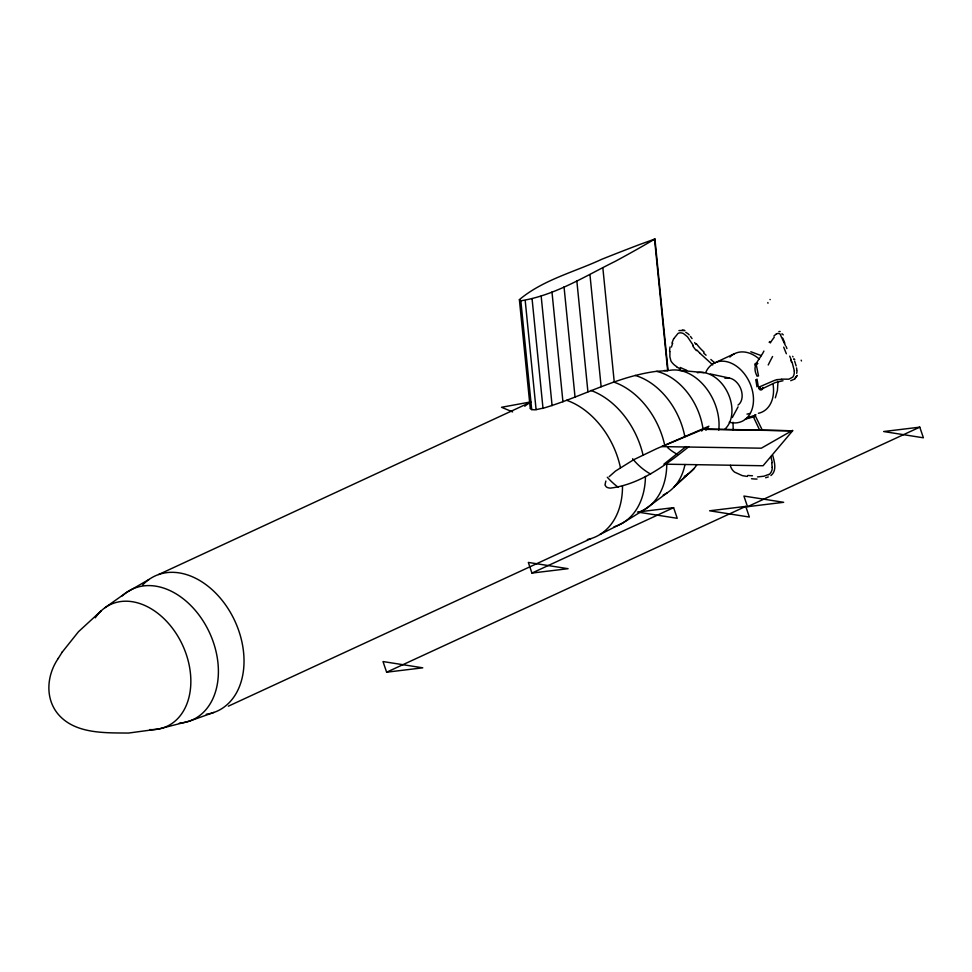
<?xml version="1.0" encoding="UTF-8"?>
<svg xmlns="http://www.w3.org/2000/svg" width="972" height="972" viewBox="0 0 972 972"><rect width="100%" height="100%" fill="white"/><g stroke="black" fill="none" stroke-linecap="round" stroke-linejoin="round"><path stroke-width="1.46" d="M772.181 467.411L771.756 462.66M777.989 381.413L777.418 390.501L775.34 397.827M669.963 351.475L669.854 356.748L670.935 360.952A9.137 4.702 41.5 0 0 676.609 366.578M605.848 481.031L604.985 484.919M671.944 343.104L673.037 340.2A53.837 40.168 32 0 1 673.632 338.766M58.381 658.226L58.199 658.518C46.717 675.224 44.736 698.661 58.527 714.639C75.561 734.091 105.146 732.791 128.571 733.058L159.068 728.915L189.273 721.163L213.925 712.415M673.669 338.791L678.019 333.408A9.635 6.792 61.4 0 1 683.535 333.59L687.435 336.749L693.352 345.51M732.293 417.559L738.064 406.855M763.907 351.05C759.12 361.001 751.137 365.022 757.188 376.371M62.172 652.163L78.525 631.666L101.185 610.829M58.199 658.518L62.378 651.835M769.168 342.375L769.739 341.512M794.659 378.946L797.186 375.423L794.732 378.837M686.062 446.561L663.912 464.166L763.069 465.746L792.605 430.803L703.011 428.931A57.02 41.043 65.2 0 0 656.452 371.328C616.503 376.516 581.22 397.135 542.996 408.276C538.913 408.58 533.932 411.29 530.275 408.726L519.388 299.655C542.728 279.936 574.306 272.063 601.777 259.281A1594.311 479.415 -5.7 0 1 639.661 244.519L654.934 239.003L668.068 370.587L656.805 371.304M609.177 476.657L615.47 471.08L633.683 459.72L656.343 448.833L708.855 426.234L705.903 430.219M530.493 408.447L531.089 407.73M792.605 430.803L703.06 429.32L701.663 431.046M773.906 336.045L776.191 334.04M770.918 475.563C777.163 470.715 774.417 461.736 772.704 455.358M687.836 474.227L674.24 486.802L694.13 468.455M688.747 446.756C665.735 465.09 640.159 484.493 610.246 488.138C608.205 487.859 606.176 487.616 605.386 485.514M667.193 492.816L645.481 508.976L622.943 522.851L600.052 534.454M105.098 607.634L126.469 592.495L149.02 579.458M768.645 474.458L763.931 476.207L757.504 476.936M654.934 239.003L644.217 245.236A1594.311 479.415 -5.7 0 1 615.167 261.383C584.78 276.327 554.72 295.476 520.834 300.785L519.388 299.655M759.156 388.022L760.359 387.026M158.63 574.525L530.712 402.141M761.829 388.982L775.219 382.567L783.019 380.732M792.557 430.353L761.319 448.189L661.896 446.61L703.06 429.32M758.986 387.087L773.056 381.012A76.12 54.068 70.9 0 1 774.417 380.453L777.223 379.554M590.94 538.61L228.323 706.194M716.425 362.131L734.37 353.759M531.939 573.067L568.085 568.693L528.318 562.423L531.939 573.067L673.608 507.663L677.229 518.295L637.462 512.037L673.608 507.663M386.625 672.199L422.771 667.825L383.004 661.555L386.625 672.199L745.743 506.4L749.363 517.043L709.596 510.786L745.743 506.4M747.517 506.691L783.663 502.305L743.908 496.048L747.517 506.691L919.779 427.158L923.4 437.801L883.633 431.532L919.779 427.158M794.489 379.116L790.746 380.696M778.888 331.537L780.164 331.501M751.502 416.709L755.961 414.825L754.88 415.032M753.835 416.769L755.451 416.101L762.169 429.891M753.64 416.842L745.257 419.175M765.632 477.75L768.269 476.96M678.93 330.577L684.531 330.492M749.303 417.425L747.079 418.021M753.786 416.393L755.147 416.101M530.056 402.043L501.528 407.28L512.596 411.909M760.274 386.856L760.408 387.5M664.253 370.526L668.043 370.587M781.415 379.116L788.839 379.189L792.739 377.16A9.635 6.719 68.5 0 0 794.258 371.037M678.942 370.296L704.056 372.616M757.65 363.492L756.24 364.5L758.524 376.055M747.383 476.45L743.92 475.916A53.837 45.417 -82.8 0 1 742.207 475.587L734.589 472.113A9.635 7.278 65.8 0 1 730.458 466.001L730.422 465.321M682.259 330.043L684.786 330.553M710.313 373.965L729.097 377.999M750.821 351.743L761.283 355.63M680.534 369.044L676.573 366.869M685.734 332.29L687.775 333.59A12.016 8.566 64.4 0 1 689.184 334.903M715.064 363.188L714.068 362.313M713.74 362.021L710.86 359.47M706.073 355.217L703.692 353.079M712.755 364.925L701.043 354.258A76.12 51.771 61.7 0 1 699.609 352.933M699.621 352.909L696.863 350.042M690.472 336.409L692.04 338.608M780.54 335.146L785.4 345.473M695.77 344.27L694.628 342.581M753.081 416.138L759.545 429.867M789.714 356.117L791.257 359.932M792.715 356.299L792.97 356.931M793.711 358.838L793.954 359.47M791.998 361.851L794.416 371.061M794.671 361.39L795.351 363.321M795.558 363.978L796.129 365.934M760.481 387.937L760.602 388.338A1.871 1.312 -76.5 0 0 762.899 388.022M796.578 367.914L796.833 369.882M654.521 238.942L667.655 370.526M602.859 267.92L614.219 381.741M589.943 274.554L601.133 386.735M576.846 280.969L587.914 391.801M564.039 286.862L575.047 397.183M551.975 291.977L562.946 401.825M541.161 296.071L552.096 405.664M532.097 298.975L542.996 408.276M525.208 300.567L536.094 409.637M520.834 300.785L531.72 409.771M732.985 422.249L733.228 430.025M142.665 584.998A74.382 53.533 65.2 0 1 233.778 618.727A74.382 53.533 65.2 0 1 206.246 714.25M622.493 486.012A74.759 53.812 65.2 0 1 587.355 539.533M524.759 406.223A74.759 53.812 65.2 0 1 530.797 402.153M566.676 400.294A74.759 53.812 65.2 0 1 620.464 467.739M95.28 617.815A67.141 48.321 65.2 0 1 181.776 643.44A67.141 48.321 65.2 0 1 149.7 729.608M122.265 595.909A71.977 51.808 65.2 0 1 210.013 633.744A71.977 51.808 65.2 0 1 179.31 723.192M773.08 384.511A32.283 23.231 65.2 0 1 758.427 413.282M729.887 357.076A32.283 23.231 65.2 0 1 759.363 359.13M724.954 378.327A14.981 10.777 65.2 0 1 740.117 387.281A14.981 10.777 65.2 0 1 738.027 405.093M705.927 372.009A32.283 23.231 65.2 0 1 735.683 365.618A32.283 23.231 65.2 0 1 753.276 403.514A32.283 23.231 65.2 0 1 729.231 422.213M758.925 388.156A4.447 2.673 85.8 0 1 758.743 387.111M763.032 387.403A2.855 2.199 89.8 0 1 761.173 389.942A2.855 2.199 89.8 0 1 758.828 388.205M755.742 379.651A29.111 4.167 81.1 0 1 756.981 386.856M754.904 365.083A2.952 1.81 35.5 0 1 757.686 363.601M751.417 416.368A28.953 18.504 -23.2 0 1 749.254 417.085M770.772 456.524A69.656 66.886 60.2 0 1 772.242 462.575M772.266 467.411A9.137 8.578 64.1 0 1 768.84 474.737M757.03 479.075A68.72 55.283 -47.5 0 1 751.502 478.722M752.474 475.758A87.589 64.225 -35.5 0 1 747.808 475.43M750.275 413.379A28.334 17.581 -19.1 0 1 746.982 414.108M686.73 370.271A69.656 32.04 39.1 0 1 680.254 367.465M669.587 351.463A68.72 49.766 2.2 0 1 670.036 346.955M671.445 347.065A87.589 61.297 -11.7 0 1 672.709 343.177M696.414 350.649A32.611 24.178 63.8 0 1 692.781 345.983M704.093 352.107A40.982 27.702 61.5 0 1 696.353 343.663M756.981 379.068A29.549 4.714 81.1 0 1 758.269 386.613M768.208 364.986A154.22 58.004 -78.3 0 1 772.582 356.505M770.274 342.946A69.656 34.093 -86.3 0 1 774.247 337.284M776.239 334.234A9.137 4.775 89.6 0 1 780.686 334.684M767.977 303.24A68.72 4.496 69.1 0 1 767.844 302.523M786.348 353.723A87.589 9.076 66.8 0 1 783.699 347.15M790.783 360.211A53.837 21.785 70.3 0 1 791.5 362.082M777.26 379.688A32.611 22.781 63.7 0 1 781.488 379.469M796.943 370.551A9.671 6.926 66.4 0 1 796.651 373.333M794.489 359.19A50.495 22.478 70.6 0 1 794.732 359.847M801.475 360.952A86.289 1.191 68 0 1 801.159 360.162M769.982 299.461A67.189 4.496 67.7 0 1 770.164 299.631M786.081 346.372A43.813 5.893 70.6 0 1 786.919 348.571M782.727 338.11A20.351 5.54 73.6 0 1 784.793 343.104M781.925 333.785A7.557 3.839 84.3 0 1 783.25 334.878M645.444 476.389A73.775 53.096 65.2 0 1 614.049 526.812M590.903 390.44A73.775 53.096 65.2 0 1 643.075 455.163M666.78 463.583A70.64 50.848 65.2 0 1 639.114 512.098M613.466 381.947A70.64 50.848 65.2 0 1 664.739 445.322M650.633 474.069A57.02 41.043 65.2 0 1 632.59 458.76M696.766 464.871A57.02 41.043 65.2 0 1 684.288 476.329M618.143 487.239A65.124 46.875 65.2 0 1 607.293 477.252M635.178 375.435A65.124 46.875 65.2 0 1 684.859 436.707M684.993 464.519A65.124 46.875 65.2 0 1 663.244 495.003M677.727 454.495A46.061 33.157 65.2 0 1 667.533 447.533M669.344 370.441A46.061 33.157 65.2 0 1 704.858 386.504A46.061 33.157 65.2 0 1 718.782 430.11M697.386 372.726A32.04 23.061 65.2 0 1 727.578 392.421A32.04 23.061 65.2 0 1 725.003 429.077"/></g></svg>
